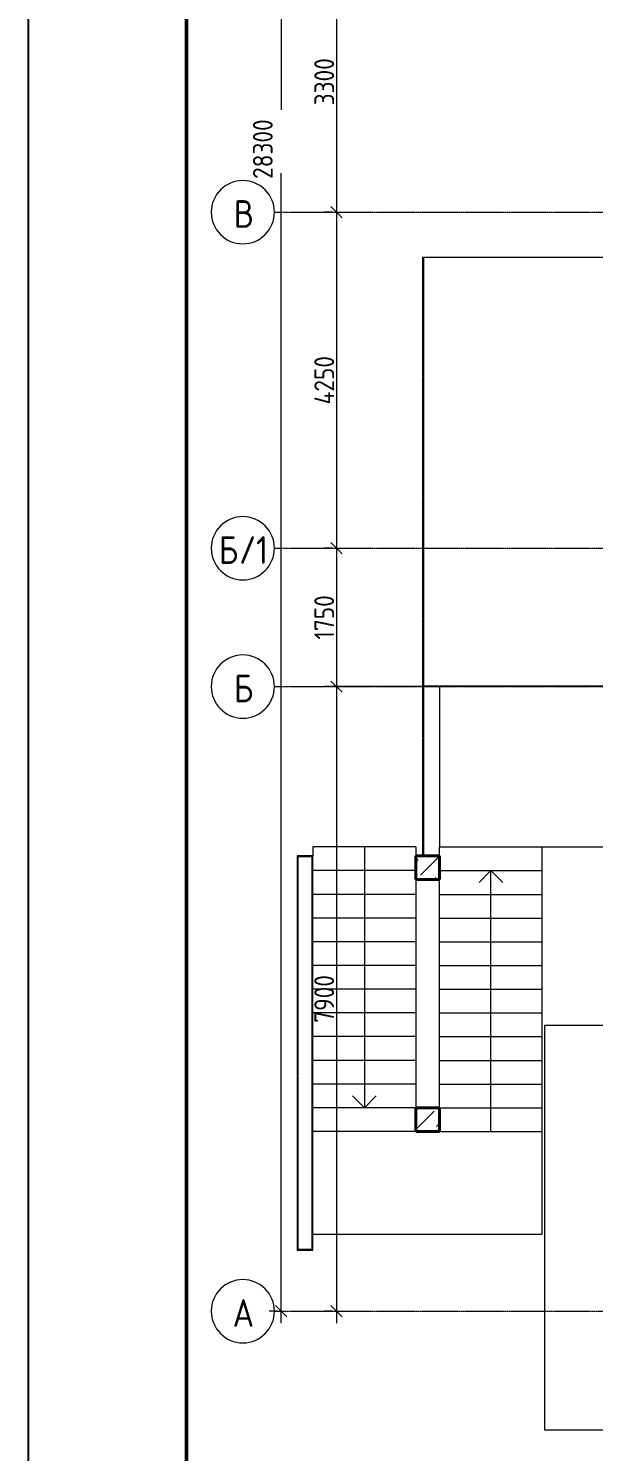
# Model space of a CAD drawing. Header units: millimetres. Extents: x 0 to 351840, y -132678 to 32417.
# Drawn here: x 290550 to 297695, y -118141 to -100142 of the extents above; entities that cross this region are included whole.
import ezdxf

# ---------------------------------------------------------------- set-up
doc = ezdxf.new("R2010")
doc.units = ezdxf.units.MM
doc.linetypes.add('BI_линия_сетки', pattern=[25, 20, -2.5, 0, -2.5])
for name, color, linetype, lineweight in [('KPSP-Рамка', 7, 'Continuous', 70), ('S-GRID-IDEN', 7, 'Continuous', 20), ('Лестницы', 7, 'Continuous', 18), ('Несущие колонны', 7, 'Continuous', 18), ('Оси', 7, 'Continuous', 9), ('Перекрытие', 7, 'Continuous', 18), ('Размеры', 7, 'Continuous', 9), ('Стены наружные', 7, 'Continuous', 18), ('Стены отделка', 7, 'Continuous', 18), ('Стрелки вверх', 7, 'Continuous', 9)]:
    doc.layers.add(name, color=color, linetype=linetype, lineweight=lineweight)
doc.styles.add('GOST Common', font='GOST Common.ttf', dxfattribs={"width": 0.9, "height": 350})
doc.styles.add('GOST Common_1', font='GOST Common.ttf', dxfattribs={"width": 0.9, "height": 250})
doc.dimstyles.new('BI_основной_2_5мм', dxfattribs={"dimscale": 304.8, "dimtxt": 251.428749, "dimasz": 0.463911, "dimexe": 0.492126, "dimexo": 0.492126, "dimgap": 0.098425, "dimtad": 1, "dimdec": 0, "dimdsep": 46, "dimtxsty": 'GOST Common_1', "dimblk1": 'OBLIQUE', "dimblk2": 'OBLIQUE', "dimsah": 1, "dimcen": 0.09, "dimdle": 0.492126, "dimazin": 0, "dimtfac": 1, "dimtdec": 4, "dimtix": 1, "dimtmove": 1, "dimatfit": 3, "dimfxl": 1, "dimtvp": 1, "dimtolj": 1, "dimtzin": 0, "dimlwd": 20, "dimlwe": 20, "dimarcsym": 2})
doc.dimstyles.new('BI_основной_2_5мм_1', dxfattribs={"dimscale": 304.8, "dimtxt": 251.428749, "dimasz": 0.463911, "dimexe": 0.492126, "dimexo": 0.492126, "dimgap": 0.098425, "dimtad": 1, "dimdec": 0, "dimdsep": 46, "dimtxsty": 'GOST Common_1', "dimblk1": 'OBLIQUE', "dimblk2": 'OBLIQUE', "dimsah": 1, "dimcen": 0.09, "dimdle": 0.492126, "dimazin": 0, "dimtfac": 1, "dimtdec": 4, "dimtix": 1, "dimtmove": 0, "dimatfit": 3, "dimfxl": 1, "dimtvp": 1, "dimtolj": 1, "dimtzin": 0, "dimlwd": 20, "dimlwe": 20, "dimarcsym": 2})

# ---------------------------------------------------------------- blocks, each defined once
blk = doc.blocks.new('*U84')
at = {"color": 7, "linetype": 'ByBlock', "lineweight": 25}
blk.add_lwpolyline([(594, 420), (594, 0), (0, 0), (0, 420)], close=True, dxfattribs=at)
at = {"color": 0, "linetype": 'ByBlock', "lineweight": 50}
blk.add_lwpolyline([(589, 415), (589, 5), (20, 5), (20, 415)], close=True, dxfattribs=at)
blk = doc.blocks.new('_временные_конструкции_колонны_монолитные_прямоугольная - _временная_конструкция_колонна_300x300-6341222-02 Этаж__3_300___Отделочный_')
at = {"layer": 'Несущие колонны', "lineweight": 9}
h = blk.add_hatch(dxfattribs=at)
h.set_pattern_fill('FP_47', color=9, style=0, pattern_type=2)
h.set_pattern_definition([(45, (2979.1, -2422.5), (84.19, 308.6967), [396.875, -79.375, 3.353, -76.022])])
h.paths.add_polyline_path([(150, -150), (150, 150), (-150, 150), (-150, -150)])
at = {"layer": 'Несущие колонны', "color": 9, "lineweight": 40}
for p, q in [((150, 150), (-150, 150)), ((-150, 150), (-150, -150)), ((150, -150), (150, 150)), ((-150, -150), (150, -150))]:
    blk.add_line(p, q, dxfattribs=at)
blk = doc.blocks.new('Ось сетки - _обозначение_ось_круг_Ø8мм-20564-02 Этаж__3_300___Отделочный_')
at = {"layer": 'S-GRID-IDEN', "color": 9}
for start, end in [(360, 180), (180, 360)]:
    blk.add_arc((0, 0), 4, start, end, dxfattribs=at)
blk = doc.blocks.new('_Oblique')
at = {"color": 0, "linetype": 'ByBlock', "lineweight": -2}
blk.add_line((-0.5, -0.5), (0.5, 0.5), dxfattribs=at)
blk = doc.blocks.new('*D1010')
at = {"layer": 'Defpoints', "color": 0, "transparency": 16777216}
for p in [(-4731, 28300), (-4831, 0), (-4731, 0)]:
    blk.add_point(p, dxfattribs=at)
at = {"layer": 'Размеры', "color": 0, "lineweight": 20, "transparency": 16777216}
for p, q in [((-4831, 28450), (-4831, 15195)), ((-4881, 28300), (-4981, 28300)), ((-4831, -150), (-4831, 14393)), ((-4881, 0), (-4981, 0))]:
    blk.add_line(p, q, dxfattribs=at)
at = {"layer": 'Размеры', "color": 0, "lineweight": 20, "transparency": 16777216, "xscale": 141.4, "yscale": 141.4, "zscale": 141.4}
for p, rotation in [((-4831, 28300), 90), ((-4831, 0), 270)]:
    blk.add_blockref('_Oblique', p, dxfattribs=dict(at, rotation=rotation))
at = {"layer": 'Размеры', "color": 0, "lineweight": 20, "transparency": 16777216, "insert": (-5188, 14321), "char_height": 250, "width": 946.05, "attachment_point": 1, "rotation": 90, "line_spacing_factor": 1.022761, "style": 'GOST Common_1'}
blk.add_mtext('\\A1;28300', dxfattribs=at)
blk = doc.blocks.new('*D1013')
at = {"layer": 'Defpoints', "color": 0, "transparency": 16777216}
for p in [(-4031, 17200), (-4131, 13900), (-4031, 13900)]:
    blk.add_point(p, dxfattribs=at)
at = {"layer": 'Размеры', "color": 0, "lineweight": 20, "transparency": 16777216}
for p, q in [((-4131, 17350), (-4131, 13750)), ((-4181, 17200), (-4281, 17200)), ((-4181, 13900), (-4281, 13900))]:
    blk.add_line(p, q, dxfattribs=at)
at = {"layer": 'Размеры', "color": 0, "lineweight": 20, "transparency": 16777216, "xscale": 141.4, "yscale": 141.4, "zscale": 141.4}
for p, rotation in [((-4131, 17200), 90), ((-4131, 13900), 270)]:
    blk.add_blockref('_Oblique', p, dxfattribs=dict(at, rotation=rotation))
at = {"layer": 'Размеры', "color": 0, "lineweight": 20, "transparency": 16777216, "insert": (-4286, 15550), "char_height": 250, "width": 756.84, "attachment_point": 5, "rotation": 90, "style": 'GOST Common_1'}
blk.add_mtext('\\A1;3300', dxfattribs=at)
blk = doc.blocks.new('*D1014')
at = {"layer": 'Defpoints', "color": 0, "transparency": 16777216}
for p in [(-4031, 13900), (-4131, 9650), (-4031, 9650)]:
    blk.add_point(p, dxfattribs=at)
at = {"layer": 'Размеры', "color": 0, "lineweight": 20, "transparency": 16777216}
for p, q in [((-4131, 14050), (-4131, 9500)), ((-4181, 13900), (-4281, 13900)), ((-4181, 9650), (-4281, 9650))]:
    blk.add_line(p, q, dxfattribs=at)
at = {"layer": 'Размеры', "color": 0, "lineweight": 20, "transparency": 16777216, "xscale": 141.4, "yscale": 141.4, "zscale": 141.4}
for p, rotation in [((-4131, 13900), 90), ((-4131, 9650), 270)]:
    blk.add_blockref('_Oblique', p, dxfattribs=dict(at, rotation=rotation))
at = {"layer": 'Размеры', "color": 0, "lineweight": 20, "transparency": 16777216, "insert": (-4286, 11775), "char_height": 250, "width": 782.41, "attachment_point": 5, "rotation": 90, "style": 'GOST Common_1'}
blk.add_mtext('\\A1;4250', dxfattribs=at)
blk = doc.blocks.new('*D1015')
at = {"layer": 'Defpoints', "color": 0, "transparency": 16777216}
for p in [(-4031, 9650), (-4131, 7900), (-2129, 7900)]:
    blk.add_point(p, dxfattribs=at)
at = {"layer": 'Размеры', "color": 0, "lineweight": 20, "transparency": 16777216}
for p, q in [((-4131, 9800), (-4131, 7750)), ((-4181, 9650), (-4281, 9650)), ((-2279, 7900), (-4281, 7900))]:
    blk.add_line(p, q, dxfattribs=at)
at = {"layer": 'Размеры', "color": 0, "lineweight": 20, "transparency": 16777216, "xscale": 141.4, "yscale": 141.4, "zscale": 141.4}
for p, rotation in [((-4131, 9650), 90), ((-4131, 7900), 270)]:
    blk.add_blockref('_Oblique', p, dxfattribs=dict(at, rotation=rotation))
at = {"layer": 'Размеры', "color": 0, "lineweight": 20, "transparency": 16777216, "insert": (-4286, 8775), "char_height": 250, "width": 700.59, "attachment_point": 5, "rotation": 90, "style": 'GOST Common_1'}
blk.add_mtext('\\A1;1750', dxfattribs=at)
blk = doc.blocks.new('*D1016')
at = {"layer": 'Defpoints', "color": 0, "transparency": 16777216}
for p in [(-2129, 7900), (-4131, 0), (-4031, 0)]:
    blk.add_point(p, dxfattribs=at)
at = {"layer": 'Размеры', "color": 0, "lineweight": 20, "transparency": 16777216}
for p, q in [((-4131, 8050), (-4131, -150)), ((-2279, 7900), (-4281, 7900)), ((-4181, 0), (-4281, 0))]:
    blk.add_line(p, q, dxfattribs=at)
at = {"layer": 'Размеры', "color": 0, "lineweight": 20, "transparency": 16777216, "xscale": 141.4, "yscale": 141.4, "zscale": 141.4}
for p, rotation in [((-4131, 7900), 90), ((-4131, 0), 270)]:
    blk.add_blockref('_Oblique', p, dxfattribs=dict(at, rotation=rotation))
at = {"layer": 'Размеры', "color": 0, "lineweight": 20, "transparency": 16777216, "insert": (-4286, 3950), "char_height": 250, "width": 756.84, "attachment_point": 5, "rotation": 90, "style": 'GOST Common_1'}
blk.add_mtext('\\A1;7900', dxfattribs=at)
blk = doc.blocks.new('A$C6dd5c291')
at = {"layer": 'Несущие колонны', "lineweight": 9}
h = blk.add_hatch(dxfattribs=at)
h.set_pattern_fill('FP_1', color=9, style=0, pattern_type=2)
h.set_pattern_definition([(45, (2e-10, 1e-10), (84.1903, 308.6967), [396.875, -79.375, 3.353, -76.022])])
h.paths.add_polyline_path([(-2829.1, 5459), (-2829.1, 5759), (-3129.1, 5759), (-3129.1, 5459)])
at = {"layer": 'Стены наружные'}
h = blk.add_hatch(color=9, dxfattribs=at)
h.paths.add_polyline_path([(-4621.1, 772.5), (-4621.1, 2972.5), (-4629.1, 2972.5), (-4629.1, 772.5)])
h.paths.add_polyline_path([(-4629.1, 2980.5), (-4621.1, 2980.5), (-4621.1, 5759), (-4629.1, 5759)])
for points in [[(-4437.1, 5751), (-4437.1, 5759), (-4621.1, 5759), (-4621.1, 5751)], [(-4429.1, 780.5), (-4429.1, 5759), (-4437.1, 5759), (-4437.1, 780.5)], [(-4429.1, 772.5), (-4429.1, 780.5), (-4621.1, 780.5), (-4621.1, 772.5)]]:
    blk.add_hatch(color=9, dxfattribs=at).paths.add_polyline_path(points)
at = {"layer": 'Лестницы', "color": 9}
for p, q in [((-3129.1, 5872.5), (-4429.1, 5872.5)), ((-4429.1, 5872.5), (-4429.1, 5759)), ((-3129.1, 5872.5), (-4429.1, 5872.5)), ((-3129.1, 5872.5), (-3129.1, 5759)), ((-2829.1, 5759), (-2829.1, 5872.5)), ((-1529.1, 5572.5), (-1529.1, 5872.5)), ((-3129.1, 5572.5), (-4429.1, 5572.5)), ((-3129.1, 5572.5), (-4429.1, 5572.5)), ((-3129.1, 5459), (-3129.1, 5272.5)), ((-2829.1, 5572.5), (-1529.1, 5572.5)), ((-2829.1, 5572.5), (-1529.1, 5572.5)), ((-2829.1, 5272.5), (-2829.1, 5459)), ((-1529.1, 5272.5), (-1529.1, 5572.5)), ((-3129.1, 5272.5), (-4429.1, 5272.5)), ((-3129.1, 5272.5), (-4429.1, 5272.5)), ((-3129.1, 5272.5), (-3129.1, 4972.5)), ((-2829.1, 4972.5), (-2829.1, 5272.5)), ((-2829.1, 5272.5), (-1529.1, 5272.5)), ((-2829.1, 5272.5), (-1529.1, 5272.5)), ((-1529.1, 4972.5), (-1529.1, 5272.5)), ((-3129.1, 4972.5), (-4429.1, 4972.5)), ((-3129.1, 4972.5), (-4429.1, 4972.5)), ((-3129.1, 4972.5), (-3129.1, 4672.5)), ((-2829.1, 4672.5), (-2829.1, 4972.5)), ((-2829.1, 4972.5), (-1529.1, 4972.5)), ((-2829.1, 4972.5), (-1529.1, 4972.5)), ((-1529.1, 4672.5), (-1529.1, 4972.5)), ((-3129.1, 4672.5), (-4429.1, 4672.5)), ((-3129.1, 4672.5), (-4429.1, 4672.5)), ((-3129.1, 4672.5), (-3129.1, 4372.5)), ((-2829.1, 4372.5), (-2829.1, 4672.5)), ((-2829.1, 4672.5), (-1529.1, 4672.5)), ((-2829.1, 4672.5), (-1529.1, 4672.5)), ((-1529.1, 4372.5), (-1529.1, 4672.5)), ((-3129.1, 4372.5), (-4429.1, 4372.5)), ((-3129.1, 4372.5), (-4429.1, 4372.5)), ((-3129.1, 4372.5), (-3129.1, 4072.5)), ((-2829.1, 4072.5), (-2829.1, 4372.5)), ((-2829.1, 4372.5), (-1529.1, 4372.5)), ((-2829.1, 4372.5), (-1529.1, 4372.5)), ((-1529.1, 4072.5), (-1529.1, 4372.5)), ((-3129.1, 4072.5), (-4429.1, 4072.5)), ((-3129.1, 4072.5), (-4429.1, 4072.5)), ((-3129.1, 4072.5), (-3129.1, 3772.5)), ((-2829.1, 3772.5), (-2829.1, 4072.5)), ((-2829.1, 4072.5), (-1529.1, 4072.5)), ((-2829.1, 4072.5), (-1529.1, 4072.5)), ((-1529.1, 3772.5), (-1529.1, 4072.5)), ((-3129.1, 3772.5), (-4429.1, 3772.5)), ((-3129.1, 3772.5), (-4429.1, 3772.5)), ((-3129.1, 3772.5), (-3129.1, 3472.5)), ((-2829.1, 3472.5), (-2829.1, 3772.5)), ((-2829.1, 3772.5), (-1529.1, 3772.5)), ((-2829.1, 3772.5), (-1529.1, 3772.5)), ((-1529.1, 3472.5), (-1529.1, 3772.5)), ((-3129.1, 3472.5), (-4429.1, 3472.5)), ((-3129.1, 3472.5), (-4429.1, 3472.5)), ((-3129.1, 3472.5), (-3129.1, 3172.5)), ((-2829.1, 3172.5), (-2829.1, 3472.5)), ((-2829.1, 3472.5), (-1529.1, 3472.5)), ((-2829.1, 3472.5), (-1529.1, 3472.5)), ((-1529.1, 3172.5), (-1529.1, 3472.5)), ((-3129.1, 3172.5), (-4429.1, 3172.5)), ((-3129.1, 3172.5), (-4429.1, 3172.5)), ((-3129.1, 3172.5), (-3129.1, 2872.5)), ((-2829.1, 2872.5), (-2829.1, 3172.5)), ((-2829.1, 3172.5), (-1529.1, 3172.5)), ((-2829.1, 3172.5), (-1529.1, 3172.5)), ((-1529.1, 2872.5), (-1529.1, 3172.5)), ((-3129.1, 2872.5), (-4429.1, 2872.5)), ((-3129.1, 2872.5), (-4429.1, 2872.5)), ((-3129.1, 2872.5), (-3129.1, 2572.5)), ((-2829.1, 2572.5), (-2829.1, 2872.5)), ((-2829.1, 2872.5), (-1529.1, 2872.5)), ((-2829.1, 2872.5), (-1529.1, 2872.5)), ((-1529.1, 2572.5), (-1529.1, 2872.5)), ((-3129.1, 2572.5), (-4429.1, 2572.5)), ((-3129.1, 2572.5), (-4429.1, 2572.5)), ((-2829.1, 2572.5), (-1529.1, 2572.5)), ((-2829.1, 2572.5), (-1529.1, 2572.5)), ((-1529.1, 2272.5), (-1529.1, 2572.5)), ((-3129.1, 2272.5), (-4429.1, 2272.5)), ((-2829.1, 2272.5), (-1529.1, 2272.5)), ((-2829.1, 2272.5), (-1529.1, 2272.5)), ((-1529.1, 972.5), (-1529.1, 2272.5)), ((-4429.1, 972.5), (-1529.1, 972.5))]:
    blk.add_line(p, q, dxfattribs=at)
at = {"layer": 'Несущие колонны', "color": 9, "lineweight": 40}
for p, q in [((-2829.1, 5759), (-3129.1, 5759)), ((-3129.1, 5759), (-3129.1, 5459)), ((-2829.1, 5459), (-2829.1, 5759)), ((-3129.1, 5459), (-2829.1, 5459))]:
    blk.add_line(p, q, dxfattribs=at)
at = {"layer": 'Оси', "color": 9, "linetype": 'BI_линия_сетки'}
for p, q in [((-4915.7, 13900), (50661.2, 13900)), ((-4915.7, 9650), (50661.2, 9650)), ((-4915.7, 7900), (50661.2, 7900)), ((-4915.7, 0), (50661.2, 0))]:
    blk.add_line(p, q, dxfattribs=at)
at = {"layer": 'Перекрытие', "color": 9, "lineweight": 9}
for p, q in [((-3033.1, 13325), (-3033.1, 7900)), ((-2829.1, 7900), (-2829.1, 5872.5)), ((-2829.1, 5872.5), (-408, 5872.5)), ((-408, 3615.4), (-1500, 3615.4)), ((-1500, 3615.4), (-1500, -1500)), ((-1500, -1500), (15908, -1500))]:
    blk.add_line(p, q, dxfattribs=at)
at = {"layer": 'Стены наружные', "color": 9}
for p, q in [((-3041.1, 11821), (-3041.1, 13333)), ((-3041.1, 13333), (-408, 13333)), ((-3033.1, 13333), (-3033.1, 13325)), ((-408, 13325), (-3033.1, 13325)), ((-3033.1, 11821), (-3041.1, 11821)), ((-3041.1, 10291), (-3041.1, 11813)), ((-3033.1, 11813), (-3041.1, 11813)), ((-3033.1, 10291), (-3041.1, 10291)), ((-3041.1, 8771), (-3041.1, 10283)), ((-3033.1, 10283), (-3041.1, 10283)), ((-3033.1, 8771), (-3041.1, 8771)), ((-3041.1, 7251), (-3041.1, 8763)), ((-3033.1, 8763), (-3041.1, 8763)), ((-3033.1, 7908), (-408, 7908)), ((-3033.1, 7908), (-3033.1, 7251)), ((-408, 7900), (-3033.1, 7900)), ((-3033.1, 7251), (-3041.1, 7251)), ((-3041.1, 5759), (-3041.1, 7243)), ((-3033.1, 7243), (-3041.1, 7243)), ((-3033.1, 7243), (-3033.1, 5759))]:
    blk.add_line(p, q, dxfattribs=at)
at = {"layer": 'Стены отделка', "color": 9, "lineweight": 9}
for p, q in [((-4629.1, 5759), (-4629.1, 2980.5)), ((-4429.1, 5759), (-4629.1, 5759)), ((-4621.1, 5759), (-4621.1, 2980.5)), ((-4621.1, 5751), (-4437.1, 5751)), ((-4437.1, 780.5), (-4437.1, 5759)), ((-4429.1, 772.5), (-4429.1, 5759)), ((-4629.1, 2980.5), (-4621.1, 2980.5)), ((-4621.1, 2972.5), (-4629.1, 2972.5)), ((-4629.1, 2972.5), (-4629.1, 772.5)), ((-4621.1, 2972.5), (-4621.1, 772.5)), ((-4629.1, 772.5), (-4429.1, 772.5)), ((-4429.1, 780.5), (-4621.1, 780.5))]:
    blk.add_line(p, q, dxfattribs=at)
at = {"layer": 'Стрелки вверх', "color": 9}
for p, q in [((-3779.1, 5872.5), (-3779.1, 5572.5)), ((-3779.1, 5572.5), (-3779.1, 5272.5)), ((-2179.1, 5572.5), (-2329.1, 5422.5)), ((-2179.1, 5272.5), (-2179.1, 5572.5)), ((-2179.1, 5572.5), (-2029.1, 5422.5)), ((-3779.1, 5272.5), (-3779.1, 4972.5)), ((-2179.1, 4972.5), (-2179.1, 5272.5)), ((-3779.1, 4972.5), (-3779.1, 4672.5)), ((-2179.1, 4672.5), (-2179.1, 4972.5)), ((-3779.1, 4672.5), (-3779.1, 4372.5)), ((-2179.1, 4372.5), (-2179.1, 4672.5)), ((-3779.1, 4372.5), (-3779.1, 4072.5)), ((-2179.1, 4072.5), (-2179.1, 4372.5)), ((-3779.1, 4072.5), (-3779.1, 3772.5)), ((-2179.1, 3772.5), (-2179.1, 4072.5)), ((-3779.1, 3772.5), (-3779.1, 3472.5)), ((-2179.1, 3472.5), (-2179.1, 3772.5)), ((-3779.1, 3472.5), (-3779.1, 3172.5)), ((-2179.1, 3172.5), (-2179.1, 3472.5)), ((-3779.1, 3172.5), (-3779.1, 2872.5)), ((-2179.1, 2872.5), (-2179.1, 3172.5)), ((-3779.1, 2572.5), (-3929.1, 2722.5)), ((-3779.1, 2872.5), (-3779.1, 2572.5)), ((-3779.1, 2572.5), (-3629.1, 2722.5)), ((-2179.1, 2572.5), (-2179.1, 2872.5)), ((-2179.1, 2272.5), (-2179.1, 2572.5))]:
    blk.add_line(p, q, dxfattribs=at)
at = {"layer": 'S-GRID-IDEN', "color": 9, "xscale": 99.99999999999993, "yscale": 99.99999999999993, "zscale": 99.99999999999993, "rotation": 269.9999999999994}
for p in [(-5315.7, 13900), (-5315.7, 9650), (-5315.7, 7900), (-5315.7, 0)]:
    blk.add_blockref('Ось сетки - _обозначение_ось_круг_Ø8мм-20564-02 Этаж__3_300___Отделочный_', p, dxfattribs=at)
at = {"layer": 'Несущие колонны', "color": 9}
blk.add_blockref('_временные_конструкции_колонны_монолитные_прямоугольная - _временная_конструкция_колонна_300x300-6341222-02 Этаж__3_300___Отделочный_', (-2979.1, 2422.5), dxfattribs=at)
at = {"layer": 'S-GRID-IDEN', "color": 9, "lineweight": 9, "char_height": 350, "attachment_point": 1, "style": 'GOST Common'}
for s, insert, width in [('\\fGOST Common|b0|i0|c204|p34|;\\W.9;В', (-5429, 14052.6), 310.253), ('\\fGOST Common|b0|i0|c204|p34|;\\W.9;Б', (-5619.8, 9802.6), 310.253), ('/1', (-5363.8, 9802.6), 461.772), ('\\fGOST Common|b0|i0|c204|p34|;\\W.9;Б', (-5429, 8052.6), 310.253), ('\\fGOST Common|b0|i0|c204|p34|;\\W.9;А', (-5443.9, 152.6), 346.329)]:
    blk.add_mtext(s, dxfattribs=dict(at, insert=insert, width=width))
at = {"layer": 'Размеры', "color": 9, "lineweight": 20}
dim = blk.add_linear_dim(base=(-4831.3, 0), p1=(-4731.3, 28300), p2=(-4731.3, 0), angle=90, dimstyle='BI_основной_2_5мм', override={"dimpost": '<>', "dimfxl": 28300}, dxfattribs=at)
dim.commit()
dim.dimension.update_dxf_attribs({"geometry": '*D1010', "text_midpoint": (-5021.4, 14793.8), "dimtype": 160, "text_rotation": 90})
for base, p1, p2, override, picture, middle in [((-4131.3, 13900), (-4031.3, 17200), (-4031.3, 13900), {"dimpost": '<>', "dimfxl": 3300}, '*D1013', (-4286.3, 15550)), ((-4131.3, 9650), (-4031.3, 13900), (-4031.3, 9650), {"dimpost": '<>', "dimfxl": 4250}, '*D1014', (-4286.3, 11775)), ((-4131.3, 7900), (-4031.3, 9650), (-2129.1, 7900), {"dimpost": '<>', "dimfxl": 2584.766312}, '*D1015', (-4286.3, 8775)), ((-4131.3, 0), (-2129.1, 7900), (-4031.3, 0), {"dimpost": '<>', "dimfxl": 8125.793308}, '*D1016', (-4286.3, 3950))]:
    dim = blk.add_linear_dim(base=base, p1=p1, p2=p2, angle=90, dimstyle='BI_основной_2_5мм_1', override=override, dxfattribs=at)
    dim.commit()
    dim.dimension.update_dxf_attribs({"geometry": picture, "text_midpoint": middle})

msp = doc.modelspace()

# ---------------------------------------------------------------- block references
msp.add_blockref('A$C6dd5c291', (298576, -116366))
at = {"layer": 'KPSP-Рамка', "xscale": 100, "yscale": 100, "zscale": 100}
msp.add_blockref('*U84', (290550, -127637), dxfattribs=at)

doc.saveas('drawing.dxf')
